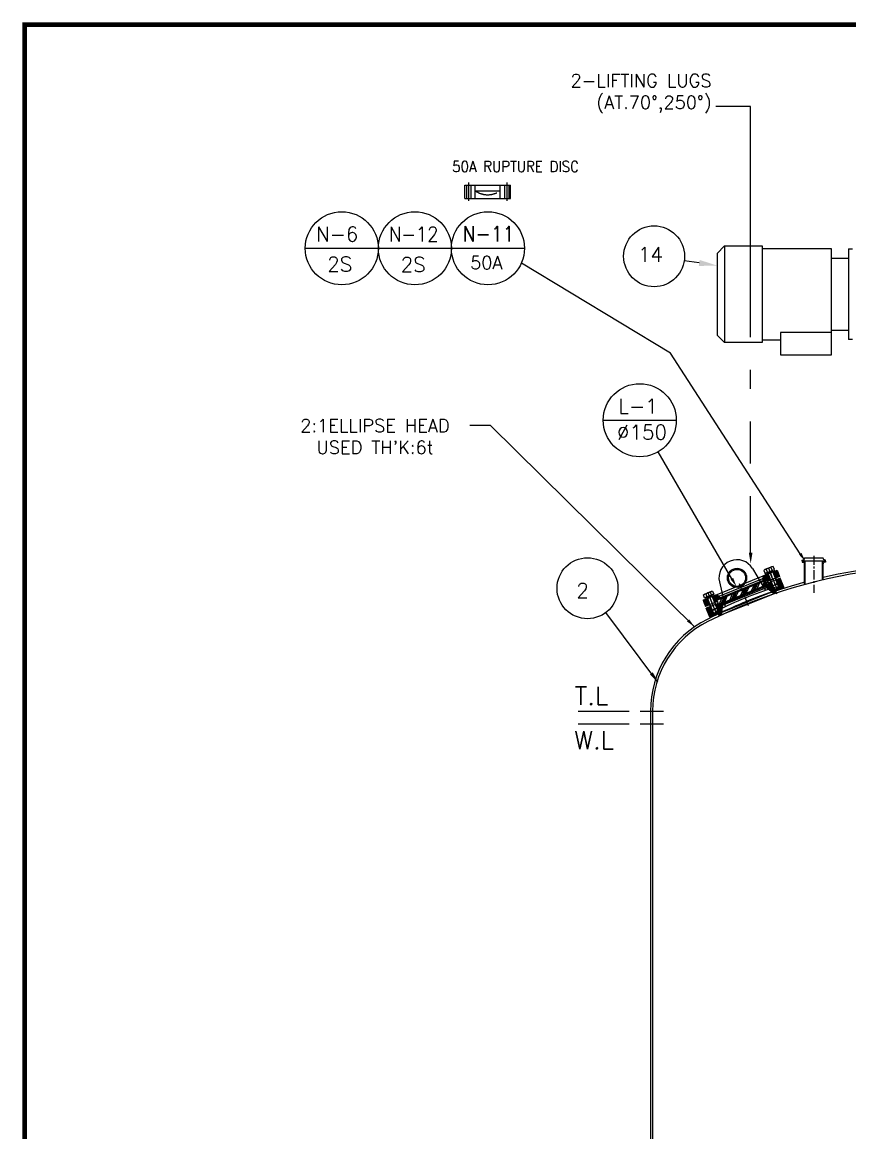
# Model space of a CAD drawing. Extents: x -25020 to 82531, y -53367 to 83281.
# Drawn here: x -6 to 2276, y 4012 to 7075 of the extents above; entities that cross this region are included whole.
import ezdxf

# ---------------------------------------------------------------- set-up
doc = ezdxf.new("R2010")
doc.units = 0
doc.header["$LTSCALE"] = 100
doc.header["$MEASUREMENT"] = 0
for name, pattern in [('CENTER', [2, 1.25, -0.25, 0.25, -0.25]), ('DIVIDE', [1.25, 0.5, -0.25, 0, -0.25, 0, -0.25]), ('HIDDEN', [0.375, 0.25, -0.125]), ('PHANTOM', [2.5, 1.25, -0.25, 0.25, -0.25, 0.25, -0.25])]:
    doc.linetypes.add(name, pattern=pattern)
doc.layers.get('0').update_dxf_attribs({"linetype": 'CONTINUOUS'})
for name, color, linetype in [('4', 4, 'CONTINUOUS'), ('C1', 1, 'CENTER'), ('C3', 2, 'CONTINUOUS'), ('C5', 6, 'CONTINUOUS'), ('CENTER', 1, 'CENTER'), ('DIM', 4, 'CONTINUOUS'), ('HIDDEN', 2, 'HIDDEN'), ('HL', 7, 'CONTINUOUS'), ('L3', 3, 'CONTINUOUS'), ('L9', 1, 'PHANTOM'), ('REV', 7, 'CONTINUOUS'), ('THIN', 3, 'CONTINUOUS')]:
    doc.layers.add(name, color=color, linetype=linetype)
doc.layers.add('치수선', color=4, linetype='CONTINUOUS', lineweight=5)
doc.styles.add('ROMANS', font='romans.shx')
doc.dimstyles.get("Standard").update_dxf_attribs({"dimscale": 10, "dimtxt": 5, "dimasz": 5, "dimexe": 1, "dimexo": 1, "dimgap": 1, "dimtad": 1, "dimdec": 1, "dimzin": 0, "dimdsep": 46, "dimtxsty": 'ROMANS', "dimcen": 1, "dimclrd": 256, "dimclre": 256, "dimclrt": 256, "dimadec": 0, "dimazin": 0, "dimtfac": 1, "dimtdec": 1, "dimtmove": 0, "dimatfit": 3, "dimfxl": 1, "dimtolj": 1, "dimtzin": 0, "dimlwe": -1, "dimarcsym": 0})
pattern_1 = [(67, (3525.6917, 3757.4392), (-2.7615146, 1.1721934), [])]

msp = doc.modelspace()

# ---------------------------------------------------------------- hatches: boundary and pattern name
at = {"layer": 'DIM', "lineweight": -2}
h = msp.add_hatch(dxfattribs=at)
h.set_pattern_fill('ANSI31', color=256, scale=3, angle=22, style=0)
h.set_pattern_definition([(67, (3559.79, 3673.0426), (-2.7615146, 1.1721934), [])])
h.paths.add_polyline_path([(1880.83, 5485.03), (1871.1, 5481.1), (1878.21, 5463.48), (1887.95, 5467.42)])
h.paths.add_polyline_path([(1905.57, 5474.53), (1910.2, 5476.41), (1907.58, 5482.9), (1917.32, 5486.83), (1915.44, 5491.47), (1906.33, 5495.33), (1898.45, 5492.15)])
h.paths.add_polyline_path([(2039.84, 5549.28), (2035.98, 5540.16), (2037.85, 5535.53), (2047.58, 5539.46), (2050.21, 5532.97), (2054.84, 5534.84), (2047.73, 5552.46)])
h.paths.add_polyline_path([(2077.7, 5557.02), (2075.08, 5563.51), (2065.34, 5559.58), (2067.96, 5553.09)])
h.paths.add_polyline_path([(2067.96, 5553.09), (2069.84, 5548.45), (2079.57, 5552.39), (2077.7, 5557.02)])
h.paths.add_polyline_path([(2082.19, 5545.9), (2079.57, 5552.39), (2069.84, 5548.45), (2072.46, 5541.96)])
h = msp.add_hatch(color=256, dxfattribs=at)
h.paths.add_polyline_path([(1908.04, 5483.08), (1909.17, 5480.3), (1918.44, 5484.05), (1917.32, 5486.83)])
h.paths.add_polyline_path([(2037.85, 5535.53), (2038.97, 5532.75), (2048.24, 5536.49), (2047.12, 5539.27)])
h = msp.add_hatch(dxfattribs=at)
h.set_pattern_fill('ANSI34', color=256, scale=30, angle=22, style=0)
h.set_pattern_definition([(67, (3960.36, 3490.12), (-20.71136, 8.79145), []), (67, (3965.278, 3492.106), (-20.71136, 8.79145), []), (67, (3970.195, 3494.092), (-20.71136, 8.79145), []), (67, (3975.112, 3496.08), (-20.71136, 8.79145), [])])
h.paths.add_polyline_path([(1983.2, 5497.27), (1978.71, 5508.4), (1909.17, 5480.3), (1913.66, 5469.18)])
h.paths.add_polyline_path([(2052.74, 5525.37), (2048.24, 5536.49), (1978.71, 5508.4), (1983.2, 5497.27)])
h = msp.add_hatch(color=256, dxfattribs=at)
h.paths.add_polyline_path([(1913.66, 5469.18), (1914.79, 5466.39), (1924.06, 5470.14), (1922.93, 5472.92)])
h.paths.add_polyline_path([(2043.47, 5521.62), (2044.59, 5518.84), (2053.86, 5522.59), (2052.74, 5525.37)])
h = msp.add_hatch(dxfattribs=at)
h.set_pattern_fill('ANSI31', color=256, scale=3, angle=22, style=0)
h.set_pattern_definition(pattern_1)
h.paths.add_polyline_path([(2064.87, 5516.7), (2063.73, 5516.86), (2058.11, 5530.77), (2052.08, 5528.34), (2054.33, 5522.77), (2044.59, 5518.84), (2045.72, 5516.06), (2067.55, 5499), (2073.25, 5501.3), (2071, 5506.86), (2094.18, 5516.23), (2087.44, 5532.91), (2076.31, 5528.42), (2078.56, 5522.86), (2077.85, 5521.95), (2079.51, 5517.85), (2074.53, 5511.48), (2066.53, 5512.6)])
h.paths.add_polyline_path([(2062.41, 5522.8), (2061.48, 5522.43), (2063.73, 5516.86), (2064.65, 5517.24)], flags=17)
h.paths.add_polyline_path([(2061.28, 5525.58), (2060.35, 5525.21), (2061.48, 5522.43), (2062.41, 5522.8)], flags=17)
h.paths.add_polyline_path([(2059.03, 5531.15), (2058.11, 5530.77), (2060.35, 5525.21), (2061.28, 5525.58)])
h.paths.add_polyline_path([(2072.94, 5536.76), (2072.01, 5536.39), (2074.26, 5530.83), (2075.19, 5531.2)], flags=17)
h.paths.add_polyline_path([(2075.19, 5531.2), (2074.26, 5530.83), (2075.39, 5528.04), (2076.31, 5528.42)], flags=17)
h.paths.add_polyline_path([(2084.07, 5541.26), (2072.94, 5536.76), (2075.19, 5531.2), (2086.32, 5535.7)])
h.paths.add_polyline_path([(2086.32, 5535.7), (2075.19, 5531.2), (2076.31, 5528.42), (2087.44, 5532.91)])
h = msp.add_hatch(dxfattribs=at)
h.set_pattern_fill('ANSI31', color=256, scale=3, angle=22, style=0)
h.set_pattern_definition(pattern_1)
h.paths.add_polyline_path([(1925.18, 5467.36), (1924.06, 5470.14), (1914.32, 5466.21), (1912.08, 5471.77), (1906.05, 5469.34), (1911.67, 5455.43), (1910.96, 5454.52), (1912.61, 5450.42), (1907.64, 5444.05), (1899.63, 5445.17), (1897.98, 5449.27), (1896.83, 5449.43), (1891.21, 5463.34), (1880.09, 5458.85), (1890.2, 5433.81), (1913.38, 5443.18), (1915.63, 5437.61), (1921.33, 5439.92)])
h.paths.add_polyline_path([(1906.05, 5469.34), (1905.12, 5468.96), (1910.74, 5455.05), (1911.67, 5455.43)], flags=17)
h.paths.add_polyline_path([(1892.14, 5463.72), (1891.21, 5463.34), (1896.83, 5449.43), (1897.76, 5449.81)], flags=17)

# ---------------------------------------------------------------- linework, layer by layer
at = {"color": 7, "linetype": 'Continuous', "lineweight": -2}
for p, q in [((1910.04, 6437.02), (1930.5, 6457.49)), ((1910.04, 6437.02), (1910.04, 6211.95)), ((1930.5, 6457.49), (1930.5, 6191.49)), ((1930.5, 6457.49), (2034.04, 6457.49)), ((2034.04, 6457.49), (2034.04, 6191.49)), ((2034.04, 6450.84), (2224.44, 6450.84)), ((2224.44, 6450.84), (2224.44, 6219.3)), ((2272.04, 6449.49), (2272.04, 6199.49)), ((2272.04, 6449.49), (2283.04, 6449.49)), ((2224.44, 6424.24), (2272.04, 6424.24)), ((2225.04, 6253.42), (2224.44, 6253.42)), ((2225.04, 6157.49), (2225.04, 6253.42)), ((2224.44, 6219.3), (2085.04, 6219.3)), ((2085.04, 6219.3), (2085.04, 6157.49)), ((2272.04, 6224.74), (2225.04, 6224.74)), ((1930.5, 6191.49), (1910.04, 6211.95)), ((2034.04, 6191.49), (1930.5, 6191.49)), ((2085.04, 6198.14), (2034.04, 6198.14)), ((2283.04, 6199.49), (2272.04, 6199.49)), ((2085.04, 6157.49), (2225.04, 6157.49))]:
    msp.add_line(p, q, dxfattribs=at)
at = {"lineweight": -2}
for p, q in [((2144.67, 5591.33), (2149.04, 5592.51)), ((2144.67, 5588.83), (2144.67, 5591.33)), ((2144.67, 5587.83), (2144.67, 5585.33)), ((2144.67, 5585.33), (2149.04, 5584.16)), ((2151.27, 5597.83), (2202.07, 5597.83)), ((2151.27, 5595.4), (2151.27, 5597.83)), ((2151.27, 5523.86), (2151.27, 5581.26)), ((2202.07, 5595.4), (2202.07, 5597.83)), ((2202.07, 5536.73), (2202.07, 5581.26)), ((2208.67, 5591.33), (2204.29, 5592.51)), ((2208.67, 5585.33), (2204.29, 5584.16)), ((2208.67, 5588.83), (2208.67, 5591.33)), ((2208.67, 5587.83), (2208.67, 5585.33)), ((2151.27, 5565.83), (2152.77, 5565.83)), ((2200.57, 5565.83), (2202.07, 5565.83)), ((1726.04, 5174.89), (1726.04, 5174.85)), ((1726.04, 5174.85), (1726.04, 1751.81)), ((1732.04, 5174.89), (1732.04, 1751.81)), ((1726.04, 5139.85), (1732.04, 5139.85))]:
    msp.add_line(p, q, dxfattribs=at)
at = {"color": 1, "linetype": 'CENTER', "lineweight": -2, "ltscale": 0.2}
for p, q in [((2176.92, 5603.12), (2176.92, 5500.74)), ((2051.26, 5569.08), (2070.05, 5522.56)), ((1996.2, 5465.1), (1971.57, 5526.06))]:
    msp.add_line(p, q, dxfattribs=at)
at = {"color": 1, "lineweight": -2}
msp.add_line((1732.04, 5174.85), (1732.04, 5174.89), dxfattribs=at)
at = {"lineweight": -2}
for centre, radius, start, end in [((2532.04, 4127.65), 1447.2, 76.22489, 116.5676), ((2148.27, 5595.4), 3, 285, 0), ((2148.27, 5581.26), 3, 0, 75), ((2205.07, 5595.4), 3, 180, 255), ((2205.07, 5581.26), 3, 105, 180), ((2532.04, 4127.65), 1453.2, 76.2678, 103.12434), ((2532.04, 4127.65), 1453.2, 105.1901, 116.5676), ((2008.36, 5174.9), 282.32, 116.5676, 180), ((2008.36, 5174.9), 276.32, 116.5676, 180)]:
    msp.add_arc(centre, radius, start, end, dxfattribs=at)
at = {"layer": '4', "lineweight": -2}
for q in [(0, 0), (10092.04, 7068.26)]:
    msp.add_line((0, 7068.26), q, dxfattribs=at)
at = {"layer": '4', "color": 4, "linetype": 'DIVIDE', "lineweight": -2, "ltscale": 20}
for p, q in [((1526.86, 5174.85), (1667.46, 5174.85)), ((1527.19, 5139.85), (1667.8, 5139.85))]:
    msp.add_line(p, q, dxfattribs=at)
at = {"layer": '4', "lineweight": -2, "const_width": 12.76}
msp.add_lwpolyline([(0, 7068.26), (10092.04, 7068.26), (10092.04, 0), (0, 0), (0, 7068.26)], dxfattribs=at)
at = {"layer": '4', "color": 3, "lineweight": -2}
msp.add_lwpolyline([(1860.58, 6410.75), (1819.32, 6416.84)], dxfattribs=at)
at = {"layer": '4', "linetype": 'Continuous', "lineweight": -2}
msp.add_lwpolyline([(1950.72, 5539.96), (1747.29, 5889.88)], dxfattribs=at)
at = {"layer": '4', "color": 3, "lineweight": -2}
msp.add_circle((1736.22, 6429.13), 84, dxfattribs=at)
msp.add_solid([(1861.8, 6418.99), (1910.04, 6403.43), (1859.36, 6402.5)], dxfattribs=at)
at = {"layer": '4', "linetype": 'Continuous', "lineweight": -2}
msp.add_solid([(1954.33, 5542.05), (1963.29, 5518.35), (1947.12, 5537.87)], dxfattribs=at)
at = {"layer": 'C1', "lineweight": -2}
for p, q in [((1224.7, 6632.3), (1224.7, 6582.3)), ((1329.7, 6632.3), (1329.7, 6582.3))]:
    msp.add_line(p, q, dxfattribs=at)
at = {"layer": 'C3', "color": 4, "linetype": 'PHANTOM', "lineweight": -2}
for p, q in [((1214.2, 6625.09), (1242.91, 6625.09)), ((1214.2, 6588.11), (1214.2, 6625.09)), ((1219, 6625.09), (1219, 6588.11)), ((1230.4, 6625.09), (1230.4, 6588.11)), ((1242.91, 6625.09), (1340.2, 6625.09)), ((1324, 6625.09), (1324, 6588.11)), ((1335.4, 6625.09), (1335.4, 6588.11)), ((1340.2, 6588.11), (1340.2, 6625.09)), ((1214.2, 6588.11), (1242.91, 6588.11)), ((1242.91, 6609.84), (1311.49, 6609.84)), ((1242.91, 6588.11), (1340.2, 6588.11))]:
    msp.add_line(p, q, dxfattribs=at)
at = {"layer": 'C5', "color": 4, "linetype": 'PHANTOM', "lineweight": -2, "ltscale": 0.5}
for p, q in [((1242.91, 6588.11), (1242.91, 6625.09)), ((1311.49, 6588.11), (1311.49, 6625.09))]:
    msp.add_line(p, q, dxfattribs=at)
msp.add_arc((1277.2, 6657.59), 58.79, 234.31729, 305.68271, dxfattribs=at)
at = {"layer": 'CENTER', "lineweight": -2}
for p, q in [((2055, 5559.81), (2056.57, 5555.94)), ((2064.73, 5535.73), (2055.45, 5558.69)), ((2064.44, 5536.44), (2075.09, 5510.1)), ((1884.36, 5501.65), (1903.16, 5455.13)), ((1888.11, 5492.38), (1889.67, 5488.51)), ((1897.84, 5468.3), (1888.56, 5491.27)), ((1897.55, 5469.01), (1908.19, 5442.67))]:
    msp.add_line(p, q, dxfattribs=at)
at = {"layer": 'DIM', "lineweight": -2}
for p, q in [((2060.92, 5572.89), (2041.65, 5565.11)), ((2045.27, 5565.41), (2048.61, 5557.13)), ((2063.2, 5560.87), (2048.37, 5554.88)), ((2052.13, 5558.56), (2057.34, 5556.35)), ((2054.23, 5559.4), (2059.44, 5557.19)), ((2058.11, 5570.6), (2061.46, 5562.32)), ((2077.03, 5526.64), (2062.2, 5520.65)), ((1874.76, 5497.68), (1894.03, 5505.46)), ((1878.37, 5497.98), (1881.72, 5489.7)), ((1881.47, 5487.45), (1896.31, 5493.44)), ((1888.95, 5492.62), (1886.74, 5487.42)), ((1891.05, 5493.47), (1888.83, 5488.27)), ((1891.22, 5503.17), (1894.57, 5494.89)), ((1895.3, 5453.22), (1910.14, 5459.21))]:
    msp.add_line(p, q, dxfattribs=at)
for points in [[(2067.88, 5564.92), (2064.54, 5573.2, 0.3094011), (2058.11, 5570.6, 0.1547005), (2045.27, 5565.41, 0.3094011), (2038.84, 5562.82), (2042.19, 5554.54), (2067.88, 5564.92)], [(1875.29, 5487.11), (1871.95, 5495.39, -0.3094011), (1878.37, 5497.98, -0.1547005), (1891.22, 5503.17, -0.3094011), (1897.64, 5505.77), (1900.99, 5497.49), (1875.29, 5487.11)]]:
    msp.add_lwpolyline(points, format="xyb", dxfattribs=at)
for points in [[(2067.37, 5564.71), (2068.86, 5561), (2044.2, 5551.04), (2042.7, 5554.75), (2067.37, 5564.71)], [(2062.45, 5562.73), (2077.03, 5526.64), (2076.43, 5525.23), (2063.61, 5520.05), (2062.2, 5520.65), (2047.62, 5556.73)], [(1875.81, 5487.32), (1877.31, 5483.61), (1901.97, 5493.57), (1900.47, 5497.28), (1875.81, 5487.32)], [(1880.72, 5489.3), (1895.3, 5453.22), (1896.71, 5452.62), (1909.54, 5457.8), (1910.14, 5459.21), (1895.56, 5495.3)]]:
    msp.add_lwpolyline(points, dxfattribs=at)
at = {"layer": 'HIDDEN', "lineweight": -2}
for p, q in [((2047.52, 5556.69), (2049.02, 5552.99)), ((2062.55, 5562.76), (2064.04, 5559.05)), ((1880.63, 5489.27), (1882.13, 5485.56)), ((1895.65, 5495.33), (1897.15, 5491.62))]:
    msp.add_line(p, q, dxfattribs=at)
at = {"layer": 'L3', "lineweight": -2}
for p, q in [((774.16, 6451.2), (975.68, 6451.2)), ((975.68, 6451.2), (1177.21, 6451.2)), ((1177.21, 6451.2), (1378.73, 6451.2)), ((1595.89, 5976.99), (1797.41, 5976.99)), ((2144.67, 5588.83), (2146.17, 5588.83)), ((2144.67, 5587.83), (2146.17, 5587.83)), ((2148.17, 5588.83), (2205.17, 5588.83)), ((2148.17, 5587.83), (2152.77, 5587.83)), ((2152.77, 5524.27), (2152.77, 5587.83)), ((2200.57, 5536.38), (2200.57, 5587.83)), ((2200.57, 5587.83), (2205.17, 5587.83)), ((2207.17, 5588.83), (2208.67, 5588.83)), ((2207.17, 5587.83), (2208.67, 5587.83)), ((1746.58, 5254.88), (1603.17, 5446.63))]:
    msp.add_line(p, q, dxfattribs=at)
for centre, radius in [((874.92, 6451.2), 100.76), ((1076.44, 6451.2), 100.76), ((1277.97, 6451.2), 100.76), ((1696.65, 5976.99), 100.76), ((1552.48, 5513.61), 84)]:
    msp.add_circle(centre, radius, dxfattribs=at)
for centre, start, end in [((2147.17, 5588.83), 0, 180), ((2147.17, 5587.83), 180, 0), ((2206.17, 5588.83), 0, 180), ((2206.17, 5587.83), 180, 0)]:
    msp.add_arc(centre, 1, start, end, dxfattribs=at)
msp.add_solid([(1732.69, 5281.93), (1724.66, 5275.97), (1746.58, 5254.88)], dxfattribs=at)
at = {"layer": 'L9', "lineweight": -2}
for p, q in [((1697.77, 5174.85), (1762.52, 5174.85)), ((1697.77, 5139.85), (1762.52, 5139.85))]:
    msp.add_line(p, q, dxfattribs=at)
at = {"layer": 'REV', "lineweight": -2}
for p, q in [((1871.1, 5481.1), (2075.08, 5563.51)), ((2035.98, 5540.16), (2039.84, 5549.28)), ((2054.84, 5534.84), (2047.73, 5552.46)), ((2082.19, 5545.9), (2049.74, 5532.78)), ((2072.46, 5541.96), (2065.34, 5559.58)), ((2075.08, 5563.51), (2082.19, 5545.9)), ((1907.58, 5482.9), (2047.58, 5539.46)), ((1908.04, 5483.08), (2047.12, 5539.27)), ((1909.17, 5480.3), (2048.24, 5536.49)), ((1909.17, 5480.3), (2048.24, 5536.49)), ((1913.66, 5469.18), (2052.74, 5525.37)), ((1913.66, 5469.18), (2052.74, 5525.37)), ((1914.32, 5466.21), (2054.33, 5522.77)), ((1914.79, 5466.39), (2053.86, 5522.59)), ((1915.44, 5491.47), (2035.98, 5540.16)), ((1925.18, 5467.36), (2045.72, 5516.06)), ((2094.18, 5516.23), (1992.19, 5475.02)), ((2037.85, 5535.53), (2035.98, 5540.16)), ((2037.85, 5535.53), (2038.97, 5532.75)), ((2043.47, 5521.62), (2044.59, 5518.84)), ((2044.59, 5518.84), (2045.72, 5516.06)), ((2045.72, 5516.06), (2067.55, 5499)), ((2047.12, 5539.27), (2048.24, 5536.49)), ((2050.21, 5532.97), (2047.58, 5539.46)), ((2048.24, 5536.49), (2052.74, 5525.37)), ((2084.07, 5541.26), (2051.62, 5528.15)), ((2052.08, 5528.34), (2054.33, 5522.77)), ((2052.74, 5525.37), (2053.86, 5522.59)), ((2058.11, 5530.77), (2063.73, 5516.86)), ((2059.03, 5531.15), (2066.53, 5512.6)), ((2064.65, 5517.24), (2063.73, 5516.86)), ((2063.73, 5516.86), (2064.87, 5516.7)), ((2079.51, 5517.85), (2066.53, 5512.6)), ((2072.01, 5536.39), (2079.51, 5517.85)), ((2072.94, 5536.76), (2078.56, 5522.86)), ((2079.51, 5517.85), (2074.53, 5511.48)), ((2078.56, 5522.86), (2077.63, 5522.48)), ((2078.56, 5522.86), (2077.85, 5521.95)), ((2094.18, 5516.23), (2084.07, 5541.26)), ((1887.95, 5467.42), (1880.83, 5485.03)), ((1905.57, 5474.53), (1898.45, 5492.15)), ((1915.44, 5491.47), (1906.33, 5495.33)), ((1910.2, 5476.41), (1907.58, 5482.9)), ((1908.04, 5483.08), (1909.17, 5480.3)), ((1917.32, 5486.83), (1915.44, 5491.47)), ((2073.25, 5501.3), (1915.63, 5437.61)), ((1917.32, 5486.83), (1918.44, 5484.05)), ((2066.53, 5512.6), (2074.53, 5511.48)), ((2073.25, 5501.3), (2071, 5506.86)), ((2074.89, 5497.04), (2071.58, 5505.42)), ((1871.1, 5481.1), (1878.21, 5463.48)), ((1910.67, 5476.59), (1878.21, 5463.48)), ((1912.54, 5471.96), (1880.09, 5458.85)), ((1890.2, 5433.81), (1880.09, 5458.85)), ((1890.2, 5433.81), (1992.19, 5475.02)), ((1891.21, 5463.34), (1896.83, 5449.43)), ((1892.14, 5463.72), (1899.63, 5445.17)), ((1905.12, 5468.96), (1912.61, 5450.42)), ((1906.05, 5469.34), (1911.67, 5455.43)), ((1909.17, 5480.3), (1913.66, 5469.18)), ((1910.74, 5455.05), (1911.67, 5455.43)), ((1911.67, 5455.43), (1910.96, 5454.52)), ((1912.08, 5471.77), (1914.32, 5466.21)), ((1913.66, 5469.18), (1914.79, 5466.39)), ((1925.18, 5467.36), (1921.33, 5439.92)), ((1922.93, 5472.92), (1924.06, 5470.14)), ((1924.06, 5470.14), (1925.18, 5467.36)), ((1896.83, 5449.43), (1897.76, 5449.81)), ((1896.83, 5449.43), (1897.98, 5449.27)), ((1899.63, 5445.17), (1912.61, 5450.42)), ((1899.63, 5445.17), (1907.64, 5444.05)), ((1912.61, 5450.42), (1907.64, 5444.05)), ((1915.79, 5437.09), (1913.38, 5443.18)), ((1915.63, 5437.61), (1913.38, 5443.18))]:
    msp.add_line(p, q, dxfattribs=at)
at = {"layer": 'THIN', "lineweight": -2}
for points in [[(2047.66, 5556.62), (2049.37, 5555.28), (2063.61, 5520.05)], [(2062.5, 5562.61), (2062.2, 5560.47), (2076.43, 5525.23)], [(1880.77, 5489.19), (1882.48, 5487.85), (1896.71, 5452.62)], [(1895.61, 5495.18), (1895.3, 5493.04), (1909.54, 5457.8)]]:
    msp.add_lwpolyline(points, dxfattribs=at)
at = {"layer": '치수선', "color": 6, "lineweight": -2}
for p, q in [((2007.74, 5567.9), (2043.75, 5507.73)), ((1916.14, 5530.89), (1932.04, 5462.59)), ((2071.03, 5506.29), (2067.97, 5515.81)), ((1913.41, 5442.6), (1909, 5451.58))]:
    msp.add_line(p, q, dxfattribs=at)
at = {"layer": '치수선', "linetype": 'Continuous', "lineweight": -2}
for points in [[(2002.38, 6205.74), (2002.38, 6841.74), (1906.57, 6841.74)], [(2139.18, 5608.82), (1781.17, 6161.84), (1370.16, 6410.54)], [(2002.38, 6063.74), (2002.38, 6115.74)], [(2002.38, 5857.74), (2002.38, 5973.74)], [(2002.38, 5611.38), (2002.38, 5767.74)]]:
    msp.add_lwpolyline(points, dxfattribs=at)
at = {"layer": '치수선', "color": 6, "lineweight": -2}
for radius in [26.5, 23.5]:
    msp.add_circle((1964.84, 5542.22), radius, dxfattribs=at)
for centre, radius, start, end in [((1964.84, 5542.22), 50, 30.8958, 193.1042), ((2427.81, 4396.32), 1175.9, 107.81914, 116.18086)]:
    msp.add_arc(centre, radius, start, end, dxfattribs=at)
at = {"layer": '치수선', "lineweight": -2}
msp.add_arc((2427.81, 4396.32), 1165.9, 107.81914, 116.18086, dxfattribs=at)
at = {"layer": '치수선', "linetype": 'Continuous', "lineweight": -2}
for points in [[(2007.38, 5611.38), (2002.38, 5581.38), (1997.38, 5611.38)], [(2142.68, 5611.08), (2152.77, 5587.83), (2135.68, 5606.55)]]:
    msp.add_solid(points, dxfattribs=at)

# ---------------------------------------------------------------- texts
at = {"layer": '4', "lineweight": -2, "style": 'ROMANS'}
for s, height, p in [('N-6', 40.235, (803.36, 6470.1)), ('14', 40.235, (1691.59, 6413.78)), ('2S', 40.235, (834.71, 6387.38)), ('2S', 40.235, (1037.19, 6386.42)), ('50A', 35.686, (1229.11, 6393.72)), ('L-1', 40.235, (1637.38, 5995.57)), ('%%c150', 40.235, (1633.71, 5923.66)), ('2', 40.23, (1521.68, 5487.46))]:
    msp.add_text(s, height=height, dxfattribs=at).set_placement(p)
at = {"layer": '4', "lineweight": -2, "style": 'ROMANS', "width": 0.9}
for s, height, p in [('N-12', 40.235, (1004.89, 6470.1)), ('N-11', 41.984, (1208.36, 6469.93))]:
    msp.add_text(s, height=height, dxfattribs=at).set_placement(p)
at = {"layer": '4', "linetype": 'Continuous', "lineweight": -2, "attachment_point": 5, "style": 'ROMANS'}
for s, insert, char_height in [("2:1ELLIPSE HEAD\\PUSED TH'K:6t", (966.32, 5932.16), 36), ('T.L', (1563.38, 5216.72), 50), ('W.L', (1571.05, 5094.77), 50)]:
    msp.add_mtext(s, dxfattribs=dict(at, insert=insert, char_height=char_height))
at = {"layer": '4', "linetype": 'Continuous', "lineweight": 0, "insert": (1218.45, 5947.36), "char_height": 30, "attachment_point": 9, "style": 'ROMANS'}
msp.add_mtext('\\A1;', dxfattribs=at)
at = {"layer": 'HL', "color": 6, "lineweight": -2, "style": 'ROMANS', "width": 0.9}
msp.add_text('50A RUPTURE DISC', height=30, dxfattribs=at).set_placement((1179.34, 6661.57))
at = {"layer": '치수선', "linetype": 'Continuous', "lineweight": -2, "insert": (1894.57, 6823.74), "char_height": 36, "width": 595.8545, "attachment_point": 9}
msp.add_mtext('{\\Fromans.shx|c0;2-LIFTING LUGS\\P(AT.70%%D,250%%D)}', dxfattribs=at)
at = {"layer": '치수선', "linetype": 'Continuous', "lineweight": 25, "insert": (1267.97, 6436.2), "char_height": 30, "attachment_point": 9, "style": 'ROMANS'}
msp.add_mtext('\\A1;', dxfattribs=at)

# ---------------------------------------------------------------- leaders
at = {"layer": '4', "linetype": 'Continuous', "lineweight": -2}
msp.add_leader([(1847.81, 5407.12), (1284.68, 5962.36), (1228.45, 5962.36)], dimstyle='Standard', override={"dimtxt": 3, "dimasz": 2.5, "dimgap": 1, "dimtad": 0}, dxfattribs=at)

doc.saveas('drawing.dxf')
